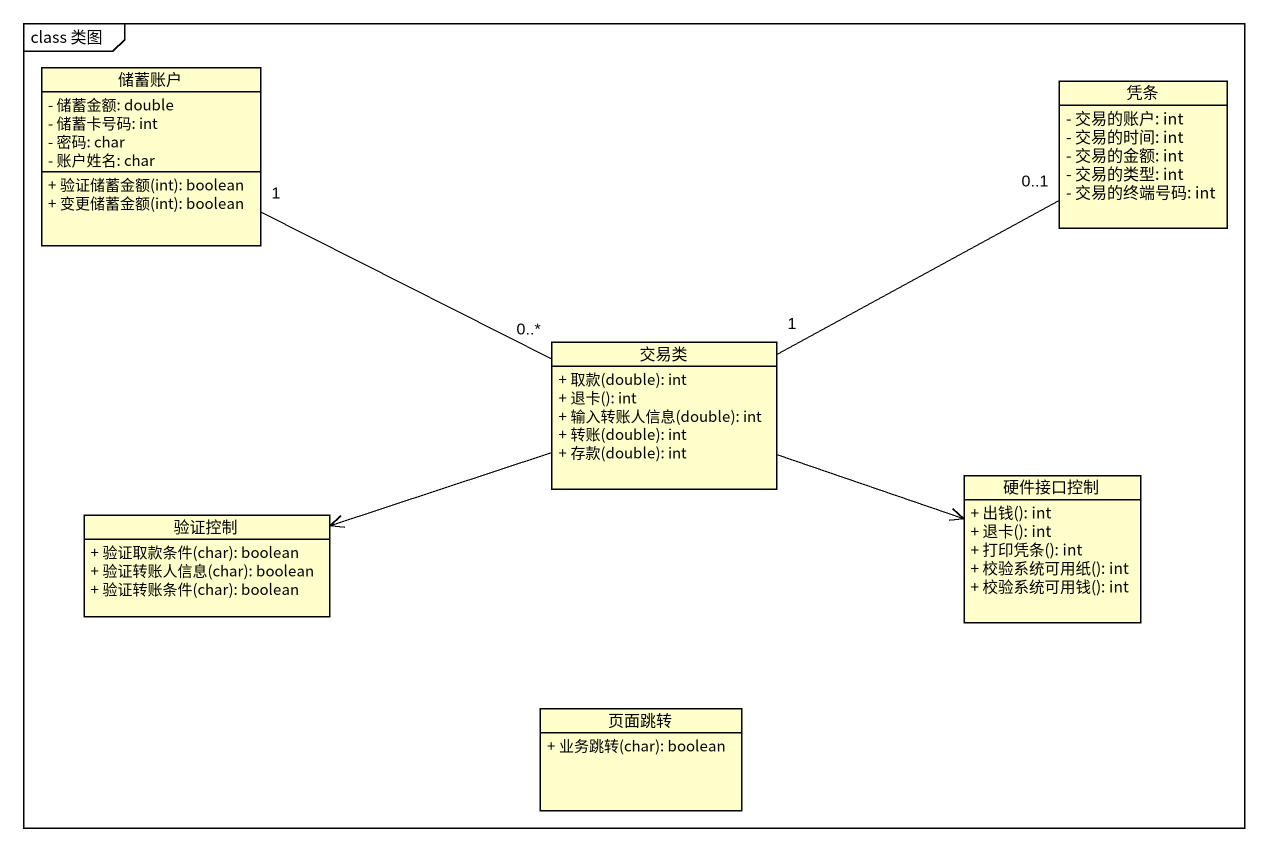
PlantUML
@startuml
mainframe class 类图
hide circle
hide empty members
skinparam classAttributeIconSize 0
class 储蓄账户 {
  - 储蓄金额: double
  - 储蓄卡号码: int
  - 密码: char
  - 账户姓名: char
  + 验证储蓄金额(int): boolean
  + 变更储蓄金额(int): boolean
}
class 凭条 {
  - 交易的账户: int
  - 交易的时间: int
  - 交易的金额: int
  - 交易的类型: int
  - 交易的终端号码: int
}
class 交易类 {
  + 取款(double): int
  + 退卡(): int
  + 输入转账人信息(double): int
  + 转账(double): int
  + 存款(double): int
}
class 验证控制 {
  + 验证取款条件(char): boolean
  + 验证转账人信息(char): boolean
  + 验证转账条件(char): boolean
}
class 硬件接口控制 {
  + 出钱(): int
  + 退卡(): int
  + 打印凭条(): int
  + 校验系统可用纸(): int
  + 校验系统可用钱(): int
}
class 页面跳转 {
  + 业务跳转(char): boolean
}
交易类 "0..*" -left- "1" 储蓄账户
交易类 "1" -right- "0..1" 凭条
交易类 -left-> 验证控制
交易类 -right-> 硬件接口控制
@enduml
